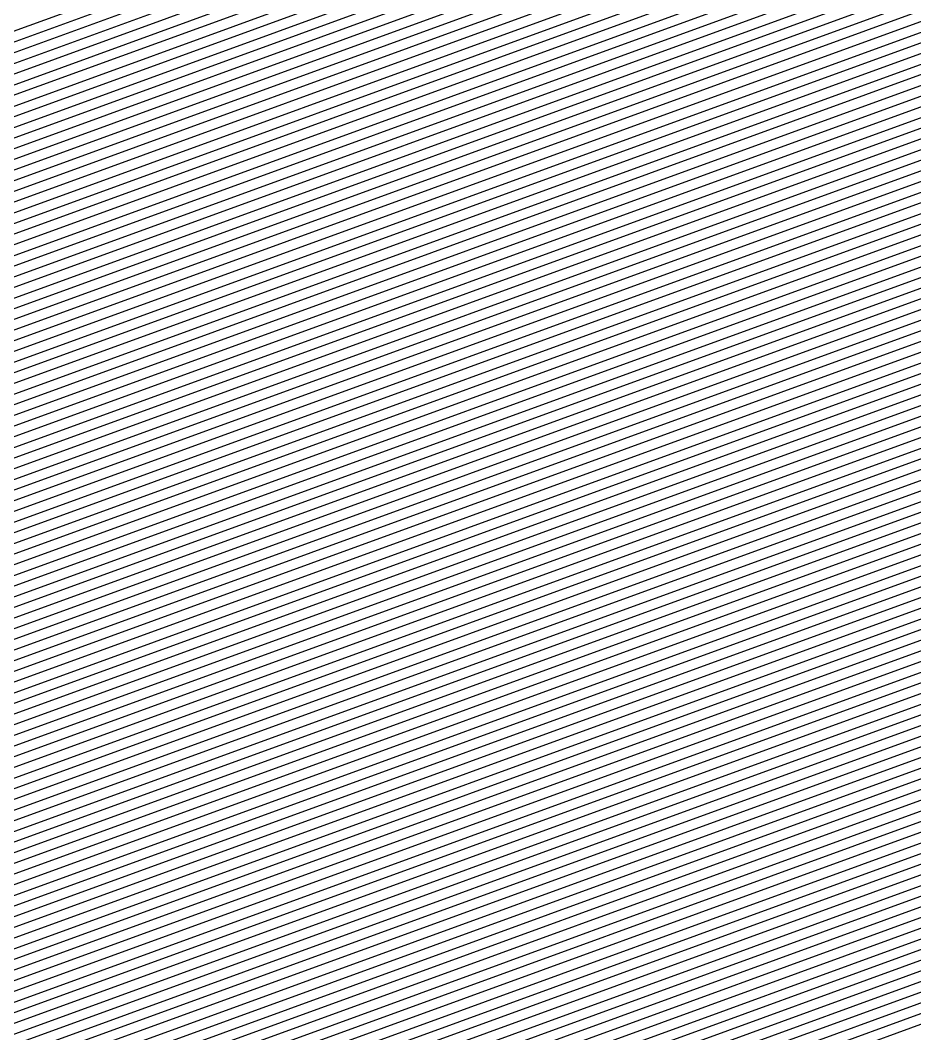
# Model space of a CAD drawing. Extents: x 7084 to 11035, y 13750 to 16729.
# Drawn here: x 9682.8 to 9782, y 14299.6 to 14412.1 of the extents above; entities that cross this region are included whole.
import ezdxf

# ---------------------------------------------------------------- set-up
doc = ezdxf.new("R2010")
doc.units = 0
doc.layers.add('Default', color=7, linetype='Continuous')

msp = doc.modelspace()

# ---------------------------------------------------------------- linework, layer by layer
at = {"layer": 'Default'}
for points in [[(8912.3, 16162.74), (9312.86, 15885.94), (9322.78, 15885.63), (9328.37, 15883.67), (9334.05, 15881.5), (9872.91, 16024.67), (9888.52, 16020.43), (10169.86, 15652.95), (10193.71, 15342.75), (10193.6, 15330.44), (10189.88, 15314.31), (10137.43, 14436.19), (10134.12, 14430.91), (9609.57, 14240.02), (9599.75, 14236.71), (9586.62, 14236.92), (9405.41, 14050.79), (8756.89, 14155.78), (8713.97, 14470.76), (8703.53, 14472.52), (8695.67, 14472.73), (8689.26, 14472.73), (8685.43, 14473.97), (8132.28, 14693.5)], [(8922.96, 16118.35), (9287.87, 15866.19), (9316.54, 15865.29), (9332.67, 15859.62), (9349.1, 15853.35), (9839.99, 15983.77), (9885.09, 15971.53), (10141.4, 15636.76), (10163.12, 15354.16), (10162.82, 15318.62), (10152.07, 15272.02), (10104.28, 14472.06), (10094.72, 14456.82), (9616.87, 14282.92), (9588.49, 14273.36), (9550.56, 14273.96), (9385.48, 14104.4), (8794.67, 14200.05), (8755.57, 14486.99), (8725.41, 14492.07), (8702.71, 14492.66), (8684.19, 14492.66), (8673.14, 14496.25), (8169.21, 14696.24)], [(8931.43, 16083.1), (9268.02, 15850.5), (9311.59, 15849.14), (9336.09, 15840.52), (9361.05, 15830.99), (9813.85, 15951.3), (9882.37, 15932.7), (10118.79, 15623.9), (10138.83, 15363.23), (10138.38, 15309.23), (10122.04, 15238.44), (10077.96, 14500.54), (10063.44, 14477.4), (9622.66, 14316.98), (9579.55, 14302.46), (9521.92, 14303.37), (9369.65, 14146.97), (8824.68, 14235.19), (8788.62, 14499.87), (8742.78, 14507.59), (8708.3, 14508.5), (8680.16, 14508.5), (8663.37, 14513.94), (8198.55, 14698.42)], [(8942.09, 16038.71), (9243.03, 15830.75), (9305.34, 15828.8), (9340.39, 15816.47), (9376.09, 15802.84), (9780.94, 15910.41), (9878.95, 15883.8), (10090.33, 15607.71), (10108.24, 15374.65), (10107.59, 15297.41), (10084.22, 15196.15), (10044.82, 14536.41), (10024.04, 14503.3), (9629.95, 14359.88), (9568.29, 14339.11), (9485.85, 14340.41), (9349.71, 14200.57), (8862.47, 14279.45), (8830.22, 14516.1), (8764.66, 14527.13), (8715.33, 14528.43), (8675.09, 14528.43), (8651.07, 14536.22), (8235.48, 14701.16)], [(9888.72, 16023.31), (10171.54, 15653.91), (10195.51, 15342.07), (10195.42, 15331.14), (10192.11, 15316.8), (10139.38, 14434.08), (10136.44, 14429.39), (9609.15, 14237.49), (9600.41, 14234.55), (9588.74, 14234.74), (9406.59, 14047.64), (8754.66, 14153.18), (8711.52, 14469.81), (8702.24, 14471.37), (8695.25, 14471.56), (8689.56, 14471.56)], [(9888.62, 16021.87), (10170.7, 15653.43), (10194.61, 15342.41), (10194.51, 15330.79), (10190.99, 15315.56), (10138.4, 14435.13), (10135.28, 14430.15), (9609.36, 14238.76)], [(9310.65, 15884.2), (9322.23, 15883.84), (9328.75, 15881.54), (9335.38, 15879.01), (9870, 16021.06), (9888.22, 16016.11), (10167.35, 15651.52), (10191.01, 15343.75), (10190.89, 15329.4), (10186.55, 15310.58), (10134.5, 14439.35), (10130.64, 14433.2), (9610.22, 14243.8), (9598.76, 14239.94), (9583.44, 14240.18), (9403.66, 14055.52), (8760.22, 14159.69), (8717.64, 14472.2), (8705.46, 14474.25), (8696.29, 14474.49), (8688.81, 14474.49), (8684.35, 14475.94), (8135.53, 14693.74)], [(9888.42, 16018.99), (10169.03, 15652.48), (10192.81, 15343.08), (10192.7, 15330.09), (10188.77, 15313.07), (10136.45, 14437.24), (10132.96, 14431.68), (9609.79, 14241.28), (9599.42, 14237.79), (9585.56, 14238.01), (9404.83, 14052.37), (8758, 14157.09), (8715.19, 14471.24), (8704.17, 14473.1), (8695.87, 14473.32), (8689.11, 14473.32), (8685.07, 14474.62), (8133.36, 14693.58)], [(9888.32, 16017.55), (10168.19, 15652), (10191.91, 15343.42), (10191.79, 15329.75), (10187.66, 15311.82), (10135.48, 14438.3), (10131.8, 14432.44), (9610, 14242.54), (9599.09, 14238.87), (9584.5, 14239.09), (9404.24, 14053.95), (8759.11, 14158.39), (8716.42, 14471.72), (8704.81, 14473.67), (8696.08, 14473.9), (8688.96, 14473.9)], [(9866.13, 16016.25), (9887.81, 16010.36), (10164, 15649.62), (10187.41, 15345.1), (10187.27, 15328.01), (10182.1, 15305.61), (10130.6, 14443.57), (10126.01, 14436.25), (9611.08, 14248.85), (9597.43, 14244.25), (9579.2, 14244.54), (9401.31, 14061.83), (8764.67, 14164.9), (8722.53, 14474.1), (8708.03, 14476.55), (8697.12, 14476.83), (8688.21, 14476.83), (8682.9, 14478.56), (8139.88, 14694.07)], [(9888.12, 16014.68), (10166.52, 15651.05), (10190.11, 15344.09), (10189.98, 15329.05), (10185.43, 15309.34), (10133.53, 14440.41), (10129.48, 14433.96), (9610.43, 14245.06), (9598.43, 14241.02), (9582.38, 14241.27), (9403.07, 14057.1), (8761.33, 14160.99), (8718.86, 14472.67), (8706.1, 14474.82), (8696.5, 14475.07), (8688.66, 14475.07), (8683.99, 14476.59), (8136.62, 14693.82)], [(9888.01, 16013.24), (10165.68, 15650.57), (10189.21, 15344.42), (10189.08, 15328.7), (10184.32, 15308.09), (10132.55, 14441.46), (10128.33, 14434.72), (9610.65, 14246.33), (9598.1, 14242.1), (9581.32, 14242.36), (9402.48, 14058.67), (8762.44, 14162.29), (8720.09, 14473.15), (8706.74, 14475.4), (8696.7, 14475.66), (8688.51, 14475.66), (8683.62, 14477.25), (8137.71, 14693.9)], [(9887.71, 16008.92), (10163.17, 15649.14), (10186.51, 15345.43), (10186.36, 15327.66), (10180.98, 15304.36), (10129.63, 14444.63), (10124.85, 14437.01), (9611.29, 14250.11), (9597.1, 14245.33), (9578.14, 14245.63), (9400.72, 14063.4), (8765.78, 14166.2), (8723.76, 14474.58), (8708.67, 14477.12), (8697.32, 14477.42), (8688.06, 14477.42), (8682.54, 14479.21), (8140.97, 14694.15)], [(8949.3, 16008.69), (9226.13, 15817.39), (9301.12, 15815.05), (9343.31, 15800.2), (9386.27, 15783.8), (9758.67, 15882.75), (9876.63, 15850.72), (10071.07, 15596.75), (10087.55, 15382.37), (10086.77, 15289.41), (10058.64, 15167.54), (10022.39, 14560.67), (9997.39, 14520.83), (9634.88, 14388.9), (9560.67, 14363.9), (9461.46, 14365.46), (9336.22, 14236.83), (8888.03, 14309.39), (8858.37, 14527.08), (8779.47, 14540.36), (8720.09, 14541.92), (8671.66, 14541.92), (8642.76, 14551.29), (8260.47, 14703.01)], [(9887.61, 16007.48), (10162.33, 15648.67), (10185.61, 15345.77), (10185.46, 15327.31), (10179.87, 15303.12), (10128.65, 14445.68), (10123.69, 14437.77), (9611.5, 14251.37), (9596.77, 14246.41), (9577.07, 14246.72), (9400.14, 14064.98), (8766.89, 14167.5), (8724.98, 14475.06), (8709.32, 14477.7)], [(9887.51, 16006.05), (10161.49, 15648.19), (10184.71, 15346.1), (10184.55, 15326.96), (10178.76, 15301.87), (10127.68, 14446.74), (10122.53, 14438.53), (9611.72, 14252.63), (9596.44, 14247.49), (9576.01, 14247.81), (9399.55, 14066.56), (8768, 14168.8), (8726.21, 14475.54), (8709.96, 14478.27), (8697.74, 14478.59), (8687.77, 14478.59), (8681.82, 14480.52), (8143.14, 14694.31)], [(8144.23, 14694.39), (8681.45, 14481.18), (8687.62, 14479.18), (8697.94, 14479.18), (8710.6, 14478.85), (8727.43, 14476.01), (8769.11, 14170.1), (9398.96, 14068.13), (9574.95, 14248.9), (9596.11, 14248.57), (9611.93, 14253.9), (10121.37, 14439.3), (10126.7, 14447.79), (10177.65, 15300.63), (10183.65, 15326.62), (10183.81, 15346.44), (10160.66, 15647.71), (9887.41, 16004.61)], [(9887.31, 16003.17), (10159.82, 15647.24), (10182.91, 15346.78), (10182.74, 15326.27), (10176.54, 15299.39), (10125.73, 14448.85), (10120.22, 14440.06), (9612.15, 14255.16), (9595.78, 14249.64), (9573.89, 14249.99), (9398.38, 14069.71), (8770.22, 14171.41), (8728.65, 14476.49), (8711.25, 14479.42), (8698.15, 14479.77), (8687.47, 14479.77), (8681.09, 14481.83), (8145.31, 14694.47)], [(9887.21, 16001.73), (10158.98, 15646.76), (10182.01, 15347.11), (10181.83, 15325.92), (10175.42, 15298.14), (10124.75, 14449.9), (10119.06, 14440.82), (9612.36, 14256.42), (9595.45, 14250.72), (9572.83, 14251.08), (9397.79, 14071.29), (8771.33, 14172.71), (8729.88, 14476.97), (8711.89, 14480)], [(8147.48, 14694.63), (8680.37, 14483.14), (8687.17, 14480.94), (8698.57, 14480.94), (8712.54, 14480.57), (8731.1, 14477.45), (8772.44, 14174.01), (9397.21, 14072.86), (9571.77, 14252.17), (9595.11, 14251.8), (9612.58, 14257.68), (10117.9, 14441.58), (10123.78, 14450.96), (10174.31, 15296.9), (10180.93, 15325.57), (10181.11, 15347.45), (10158.14, 15646.28), (9887.11, 16000.29)], [(9298.16, 15874.32), (9319.11, 15873.67), (9330.9, 15869.52), (9342.91, 15864.94), (9853.54, 16000.61), (9886.5, 15991.66), (10153.12, 15643.43), (10175.71, 15349.46), (10175.5, 15323.49), (10167.64, 15289.44), (10117.93, 14457.29), (10110.95, 14446.15), (9613.86, 14265.25), (9593.13, 14258.27), (9565.41, 14258.7), (9393.69, 14082.32), (8779.11, 14181.82), (8738.44, 14480.31), (8716.4, 14484.02), (8699.81, 14484.46), (8686.27, 14484.46), (8678.2, 14487.08), (8154, 14695.11)], [(9886.91, 15997.42), (10156.47, 15645.33), (10179.31, 15348.12), (10179.12, 15324.88), (10172.09, 15294.41), (10121.83, 14453.07), (10115.58, 14443.11), (9613.01, 14260.21), (9594.45, 14253.96), (9569.65, 14254.35), (9396.03, 14076.02), (8774.67, 14176.61), (8733.55, 14478.4), (8713.82, 14481.72), (8698.98, 14482.11), (8686.87, 14482.11), (8679.65, 14484.45), (8149.66, 14694.79)], [(9886.81, 15995.98), (10155.63, 15644.86), (10178.41, 15348.45), (10178.21, 15324.53), (10170.98, 15293.17), (10120.86, 14454.12), (10114.42, 14443.87), (9613.22, 14261.47), (9594.12, 14255.03), (9568.59, 14255.44), (9395.45, 14077.59), (8775.78, 14177.92), (8734.77, 14478.88), (8714.47, 14482.29), (8699.19, 14482.7), (8686.72, 14482.7), (8679.28, 14485.11), (8150.74, 14694.87)], [(9886.6, 15993.1), (10153.96, 15643.9), (10176.61, 15349.13), (10176.4, 15323.83), (10168.75, 15290.68), (10118.91, 14456.23), (10112.1, 14445.39), (9613.65, 14263.99), (9593.46, 14257.19), (9566.47, 14257.61), (9394.27, 14080.75), (8778, 14180.52), (8737.22, 14479.83), (8715.75, 14483.44), (8699.6, 14483.87), (8686.42, 14483.87), (8678.56, 14486.42), (8152.92, 14695.03)], [(9293.01, 15870.26), (9317.83, 15869.48), (9331.79, 15864.57), (9346, 15859.14), (9846.77, 15992.19), (9885.8, 15981.6), (10147.26, 15640.09), (10169.42, 15351.81), (10169.16, 15321.05), (10159.85, 15280.73), (10111.11, 14464.67), (10102.83, 14451.49), (9615.36, 14274.08), (9590.81, 14265.81), (9557.98, 14266.33), (9389.58, 14093.36), (8786.89, 14190.93), (8747.01, 14483.65), (8720.9, 14488.04), (8701.26, 14488.56), (8685.23, 14488.56), (8675.67, 14491.66), (8161.61, 14695.68)], [(9886.4, 15990.23), (10152.28, 15642.95), (10174.82, 15349.8), (10174.59, 15323.14), (10166.53, 15288.19), (10116.96, 14458.34), (10109.79, 14446.92), (9614.08, 14266.51)], [(9886.3, 15988.79), (10151.45, 15642.47), (10173.92, 15350.13), (10173.69, 15322.79), (10165.41, 15286.95), (10115.98, 14459.4), (10108.63, 14447.68), (9614.29, 14267.78), (9592.47, 14260.42), (9563.29, 14260.88), (9392.51, 14085.48), (8781.34, 14184.42), (8740.89, 14481.26), (8717.68, 14485.17), (8700.22, 14485.63), (8685.98, 14485.63)], [(9886.2, 15987.35), (10150.61, 15642), (10173.02, 15350.47), (10172.78, 15322.44), (10164.3, 15285.7), (10115.01, 14460.45), (10107.47, 14448.44), (9614.51, 14269.04), (9592.13, 14261.5), (9562.22, 14261.97), (9391.93, 14087.05), (8782.45, 14185.73), (8742.11, 14481.74), (8718.33, 14485.74), (8700.43, 14486.22), (8685.83, 14486.22)], [(9886.1, 15985.91), (10149.77, 15641.52), (10172.12, 15350.8), (10171.87, 15322.1), (10163.19, 15284.46), (10114.03, 14461.51), (10106.31, 14449.2), (9614.72, 14270.3), (9591.8, 14262.58), (9561.16, 14263.06), (9391.34, 14088.63), (8783.56, 14187.03), (8743.34, 14482.22), (8718.97, 14486.32), (8700.64, 14486.8), (8685.68, 14486.8), (8676.75, 14489.7), (8158.35, 14695.44)], [(9332.42, 15861.03), (9348.22, 15855), (9841.93, 15986.18), (9885.29, 15974.4), (10143.07, 15637.71), (10164.92, 15353.49), (10164.63, 15319.31), (10154.29, 15274.51), (10106.23, 14469.95), (10097.04, 14455.3), (9616.44, 14280.39), (9589.15, 14271.2), (9552.68, 14271.78), (9386.65, 14101.24), (8792.45, 14197.44), (8753.13, 14486.04), (8724.12, 14490.92), (8702.29, 14491.49), (8684.49, 14491.49), (8673.86, 14494.94), (8167.04, 14696.08)], [(9886, 15984.47), (10148.93, 15641.05), (10171.22, 15351.14), (10170.97, 15321.75), (10162.08, 15283.22), (10113.06, 14462.56), (10105.15, 14449.96), (9614.94, 14271.56), (9591.47, 14263.66), (9560.1, 14264.15), (9390.76, 14090.21), (8784.67, 14188.33), (8744.56, 14482.69), (8719.61, 14486.89), (8700.84, 14487.39), (8685.53, 14487.39), (8676.39, 14490.35), (8159.44, 14695.52)], [(9885.9, 15983.03), (10148.1, 15640.57), (10170.32, 15351.48), (10170.06, 15321.4), (10160.97, 15281.97), (10112.08, 14463.62), (10103.99, 14450.73), (9615.15, 14272.82), (9591.14, 14264.73), (9559.04, 14265.24), (9390.17, 14091.78), (8785.78, 14189.63), (8745.79, 14483.17), (8720.26, 14487.47), (8701.05, 14487.97), (8685.38, 14487.97), (8676.03, 14491.01), (8160.52, 14695.6)], [(9285.66, 15864.45), (9315.99, 15863.5), (9333.05, 15857.5), (9350.43, 15850.86), (9837.09, 15980.17), (9884.79, 15967.21), (10138.89, 15635.33), (10160.42, 15355.17), (10160.1, 15317.57), (10148.73, 15268.29), (10101.36, 14475.22), (10091.25, 14459.11), (9617.51, 14286.7), (9587.5, 14276.59), (9547.37, 14277.22), (9383.72, 14109.13), (8798.01, 14203.95), (8759.25, 14488.42), (8727.34, 14493.79), (8703.33, 14494.42), (8683.74, 14494.42), (8672.05, 14498.22), (8172.47, 14696.48)], [(9389, 14094.94), (9556.92, 14267.42), (9590.48, 14266.89), (9615.58, 14275.35), (10101.68, 14452.25), (10110.13, 14465.73), (10158.74, 15279.49), (10168.25, 15320.7), (10168.52, 15352.15), (10146.42, 15639.62), (9885.7, 15980.16)], [(9885.6, 15978.72), (10145.58, 15639.14), (10167.62, 15352.48), (10167.35, 15320.36), (10157.63, 15278.24), (10109.16, 14466.78), (10100.52, 14453.01), (9615.79, 14276.61), (9590.15, 14267.97), (9555.86, 14268.51), (9388.41, 14096.51), (8789.12, 14193.54), (8749.46, 14484.6), (8722.19, 14489.19), (8701.67, 14489.73), (8684.93, 14489.73), (8674.94, 14492.97), (8163.78, 14695.84)], [(9885.5, 15977.28), (10144.75, 15638.66), (10166.72, 15352.82), (10166.44, 15320.01), (10156.52, 15277), (10108.18, 14467.84), (10099.36, 14453.77), (9616.01, 14277.87)], [(8751.9, 14485.56), (8791.34, 14196.14), (9387.24, 14099.67), (9553.74, 14270.69), (9589.48, 14270.12), (9616.22, 14279.13), (10098.2, 14454.54), (10107.21, 14468.89), (10155.4, 15275.75), (10165.54, 15319.66), (10165.82, 15353.16), (10143.91, 15638.19), (9885.4, 15975.84)], [(9885.19, 15972.97), (10142.24, 15637.24), (10164.02, 15353.83), (10163.73, 15318.97), (10153.18, 15273.27), (10105.26, 14471), (10095.88, 14456.06), (9616.65, 14281.65), (9588.82, 14272.28), (9551.62, 14272.87), (9386.06, 14102.82), (8793.56, 14198.74), (8754.35, 14486.51), (8724.76, 14491.49), (8702.5, 14492.08)], [(9884.99, 15970.09), (10140.56, 15636.28), (10162.22, 15354.5), (10161.92, 15318.27), (10150.96, 15270.78), (10103.31, 14473.11), (10093.57, 14457.58), (9617.08, 14284.18), (9588.16, 14274.44), (9549.5, 14275.04), (9384.89, 14105.97), (8795.78, 14201.35), (8756.8, 14487.47), (8726.05, 14492.64), (8702.91, 14493.25), (8684.04, 14493.25), (8672.77, 14496.9), (8170.3, 14696.32)], [(9884.69, 15965.78), (10138.05, 15634.85), (10159.52, 15355.51), (10159.2, 15317.23), (10147.62, 15267.05), (10100.38, 14476.27), (10090.09, 14459.87), (9617.72, 14287.96), (9587.17, 14277.67), (9546.31, 14278.31), (9383.13, 14110.7), (8799.12, 14205.25), (8760.47, 14488.9), (8727.98, 14494.37), (8703.53, 14495.01), (8683.59, 14495.01), (8671.69, 14498.87), (8173.56, 14696.56)], [(9884.59, 15964.34), (10137.21, 15634.38), (10158.62, 15355.84), (10158.29, 15316.88), (10146.51, 15265.8), (10099.41, 14477.33), (10088.93, 14460.63), (9617.94, 14289.22), (9586.83, 14278.75), (9545.25, 14279.4), (9382.55, 14112.28), (8800.23, 14206.55), (8761.69, 14489.38), (8728.62, 14494.94), (8703.74, 14495.6), (8683.44, 14495.6), (8671.33, 14499.53), (8174.64, 14696.64)], [(9884.49, 15962.9), (10136.38, 15633.9), (10157.72, 15356.18), (10157.39, 15316.53), (10145.39, 15264.56), (10098.43, 14478.38), (10087.77, 14461.39), (9618.15, 14290.49), (9586.5, 14279.83), (9544.19, 14280.49), (9381.96, 14113.86), (8801.34, 14207.86), (8762.92, 14489.85), (8729.27, 14495.52), (8703.95, 14496.18), (8683.29, 14496.18), (8670.97, 14500.18), (8175.73, 14696.72)], [(8802.45, 14209.16), (9381.37, 14115.43), (9543.13, 14281.58), (9586.17, 14280.9), (9618.37, 14291.75), (10086.61, 14462.16), (10097.46, 14479.44), (10144.28, 15263.32), (10156.48, 15316.18), (10156.82, 15356.51), (10135.54, 15633.43), (9884.39, 15961.46)], [(9884.19, 15958.58), (10133.86, 15632.47), (10155.02, 15357.18), (10154.67, 15315.49), (10142.06, 15260.83), (10095.51, 14481.55), (10084.3, 14463.68), (9618.8, 14294.27), (9585.51, 14283.06), (9541.01, 14283.76), (9380.2, 14118.59), (8804.67, 14211.76), (8766.59, 14491.28), (8731.2, 14497.24), (8704.57, 14497.94), (8682.85, 14497.94), (8669.88, 14502.15), (8178.99, 14696.97)], [(9884.09, 15957.15), (10133.03, 15632), (10154.12, 15357.52), (10153.77, 15315.14), (10140.95, 15259.58), (10094.53, 14482.6), (10083.14, 14464.44), (9619.01, 14295.53), (9585.18, 14284.14), (9539.95, 14284.85), (9379.61, 14120.16), (8805.79, 14213.06), (8767.81, 14491.76), (8731.84, 14497.82), (8704.78, 14498.53), (8682.7, 14498.53), (8669.52, 14502.8), (8180.08, 14697.05)], [(9883.99, 15955.71), (10132.19, 15631.52), (10153.22, 15357.86), (10152.86, 15314.79), (10139.83, 15258.34), (10093.56, 14483.66), (10081.98, 14465.2), (9619.23, 14296.79), (9584.85, 14285.21), (9538.89, 14285.94), (9379.03, 14121.74), (8806.9, 14214.36), (8769.04, 14492.24), (8732.49, 14498.39), (8704.98, 14499.11), (8682.55, 14499.11), (8669.16, 14503.46), (8181.16, 14697.13)], [(9883.88, 15954.27), (10131.35, 15631.04), (10152.32, 15358.19), (10151.96, 15314.45), (10138.72, 15257.1), (10092.58, 14484.71), (10080.82, 14465.97), (9619.44, 14298.06), (9584.52, 14286.29), (9537.83, 14287.03), (9378.44, 14123.32), (8808.01, 14215.67), (8770.26, 14492.72), (8733.13, 14498.97), (8705.19, 14499.7), (8682.4, 14499.7), (8668.8, 14504.11), (8182.25, 14697.21)], [(8183.34, 14697.29), (8668.43, 14504.77), (8682.25, 14500.29), (8705.4, 14500.29), (8733.77, 14499.54), (8771.48, 14493.19), (8809.12, 14216.97), (9377.86, 14124.89), (9536.77, 14288.12), (9584.18, 14287.37), (9619.65, 14299.32), (10079.66, 14466.73), (10091.61, 14485.77), (10137.61, 15255.85), (10151.05, 15314.1), (10151.42, 15358.53), (10130.51, 15630.57), (9883.78, 15952.83)], [(9883.68, 15951.39), (10129.68, 15630.09), (10150.52, 15358.86), (10150.15, 15313.75), (10136.5, 15254.61), (10090.63, 14486.82), (10078.5, 14467.49), (9619.87, 14300.58), (9583.85, 14288.45), (9535.71, 14289.21), (9377.27, 14126.47), (8810.23, 14218.27), (8772.71, 14493.67), (8734.42, 14500.12), (8705.6, 14500.87), (8682.1, 14500.87), (8668.07, 14505.42), (8184.42, 14697.37)], [(9376.68, 14128.05), (9534.65, 14290.3), (9583.52, 14289.53), (9620.08, 14301.84), (10077.34, 14468.25), (10089.66, 14487.88), (10135.39, 15253.36), (10149.24, 15313.4), (10149.62, 15359.2), (10128.84, 15629.62), (9883.58, 15949.95)], [(9883.48, 15948.52), (10128, 15629.14), (10148.73, 15359.54), (10148.33, 15313.05), (10134.27, 15252.12), (10088.68, 14488.93), (10076.19, 14469.01), (9620.3, 14303.1), (9583.19, 14290.6), (9533.59, 14291.39), (9376.1, 14129.62), (8812.45, 14220.87), (8775.15, 14494.63), (8735.7, 14501.27)], [(9809.98, 15946.49), (9881.97, 15926.94), (10115.44, 15622), (10135.23, 15364.57), (10134.75, 15307.84), (10117.59, 15233.46), (10074.06, 14504.76), (10058.8, 14480.44), (9623.52, 14322.03), (9578.22, 14306.77), (9517.67, 14307.73), (9367.3, 14153.27), (8829.12, 14240.4), (8793.51, 14501.78), (8745.36, 14509.89), (8709.12, 14510.84), (8679.56, 14510.84), (8661.92, 14516.56), (8202.89, 14698.74)], [(8188.77, 14697.69), (8666.63, 14508.04), (8681.5, 14503.22), (8706.43, 14503.22), (8736.99, 14502.42), (8777.6, 14495.58), (8814.68, 14223.48), (9374.92, 14132.78), (9531.46, 14293.56), (9582.53, 14292.76), (9620.73, 14305.63), (10073.87, 14470.54), (10086.73, 14491.04), (10132.05, 15249.63), (10146.52, 15312.36), (10146.93, 15360.21), (10126.33, 15628.19), (9883.28, 15945.64)], [(9883.18, 15944.2), (10125.49, 15627.71), (10146.03, 15360.54), (10145.62, 15312.01), (10130.94, 15248.39), (10085.76, 14492.1), (10072.71, 14471.3), (9620.94, 14306.89), (9582.2, 14293.84), (9530.4, 14294.65), (9374.34, 14134.35), (8815.79, 14224.78), (8778.83, 14496.06), (8737.63, 14502.99), (8706.64, 14503.81), (8681.35, 14503.81), (8666.26, 14508.7), (8189.85, 14697.77)], [(9883.08, 15942.76), (10124.65, 15627.23), (10145.13, 15360.88), (10144.71, 15311.66), (10129.82, 15247.15), (10084.78, 14493.15), (10071.55, 14472.06), (9621.16, 14308.15), (9581.87, 14294.92), (9529.34, 14295.74), (9373.75, 14135.93), (8816.9, 14226.08), (8780.05, 14496.53), (8738.28, 14503.56), (8706.85, 14504.39), (8681.2, 14504.39), (8665.9, 14509.35), (8190.94, 14697.85)], [(9882.98, 15941.33), (10123.82, 15626.76), (10144.23, 15361.21), (10143.81, 15311.32), (10128.71, 15245.9), (10083.81, 14494.21), (10070.39, 14472.82), (9621.37, 14309.41), (9581.53, 14295.99), (9528.28, 14296.83), (9373.16, 14137.51), (8818.01, 14227.38), (8781.27, 14497.01), (8738.92, 14504.14), (8707.05, 14504.98), (8681.06, 14504.98), (8665.54, 14510.01), (8192.03, 14697.93)], [(9882.88, 15939.89), (10122.98, 15626.28), (10143.33, 15361.55), (10142.9, 15310.97), (10127.6, 15244.66), (10082.84, 14495.26), (10069.23, 14473.59), (9621.58, 14310.67), (9581.2, 14297.07), (9527.22, 14297.92), (9372.58, 14139.08), (8819.12, 14228.68), (8782.5, 14497.49), (8739.57, 14504.71), (8707.26, 14505.56), (8680.91, 14505.56), (8665.18, 14510.67), (8193.11, 14698.01)], [(9337.23, 15834.15), (9365.03, 15823.54), (9805.14, 15940.48), (9881.47, 15919.75), (10111.26, 15619.61), (10130.73, 15366.25), (10130.23, 15306.1), (10112.03, 15227.24), (10069.19, 14510.03), (10053.01, 14484.25), (9624.59, 14328.34), (9576.57, 14312.16), (9512.37, 14313.17), (9364.37, 14161.16), (8834.68, 14246.91), (8799.63, 14504.17), (8748.58, 14512.76), (8710.16, 14513.77), (8678.82, 14513.77), (8660.12, 14519.84), (8208.32, 14699.14)], [(9882.78, 15938.45), (10122.14, 15625.81), (10142.43, 15361.89), (10142, 15310.62), (10126.49, 15243.41), (10081.86, 14496.32), (10068.07, 14474.35), (9621.8, 14311.94), (9580.87, 14298.15), (9526.16, 14299.01), (9371.99, 14140.66), (8820.23, 14229.99), (8783.72, 14497.97), (8740.21, 14505.29), (8707.47, 14506.15), (8680.76, 14506.15), (8664.82, 14511.32), (8194.2, 14698.09)], [(9882.68, 15937.01), (10121.31, 15625.33), (10141.53, 15362.22), (10141.09, 15310.27), (10125.38, 15242.17), (10080.89, 14497.37), (10066.92, 14475.11), (9622.01, 14313.2), (9580.54, 14299.23), (9525.1, 14300.1), (9371.41, 14142.24), (8821.35, 14231.29), (8784.94, 14498.44), (8740.85, 14505.86), (8707.67, 14506.74), (8680.61, 14506.74), (8664.46, 14511.98), (8195.29, 14698.18)], [(9882.58, 15935.57), (10120.47, 15624.85), (10140.63, 15362.56), (10140.19, 15309.92), (10124.26, 15240.93), (10079.91, 14498.43), (10065.76, 14475.87), (9622.23, 14314.46), (9580.21, 14300.31), (9524.04, 14301.19), (9370.82, 14143.81), (8822.46, 14232.59), (8786.17, 14498.92), (8741.5, 14506.44), (8707.88, 14507.32), (8680.46, 14507.32), (8664.09, 14512.63), (8196.37, 14698.26)], [(9522.98, 14302.28), (9579.88, 14301.38), (9622.44, 14315.72), (10064.6, 14476.63), (10078.94, 14499.48), (10123.15, 15239.68), (10139.28, 15309.58), (10139.73, 15362.89), (10119.63, 15624.38), (9882.47, 15934.13)], [(9256.26, 15841.21), (9308.65, 15839.57), (9338.12, 15829.2), (9368.13, 15817.74), (9798.36, 15932.06), (9880.76, 15909.68), (10105.4, 15616.28), (10124.43, 15368.6), (10123.89, 15303.66), (10104.24, 15218.54), (10062.36, 14517.42), (10044.9, 14489.59), (9626.09, 14337.17), (9574.25, 14319.71), (9504.95, 14320.8), (9360.27, 14172.19), (8842.46, 14256.02), (8808.19, 14507.51), (8753.08, 14516.79), (8711.61, 14517.88), (8677.77, 14517.88), (8657.58, 14524.43), (8215.93, 14699.71)], [(9882.27, 15931.26), (10117.96, 15623.42), (10137.93, 15363.56), (10137.47, 15308.88), (10120.93, 15237.19), (10076.99, 14501.59), (10062.28, 14478.16), (9622.87, 14318.24), (9579.22, 14303.54), (9520.86, 14304.46), (9369.06, 14148.54), (8825.79, 14236.49), (8789.84, 14500.35), (8743.43, 14508.16), (8708.5, 14509.08), (8680.01, 14509.08), (8663.01, 14514.6), (8199.63, 14698.5)], [(9882.17, 15929.82), (10117.12, 15622.95), (10137.03, 15363.9), (10136.56, 15308.53), (10119.81, 15235.95), (10076.01, 14502.65), (10061.12, 14478.92), (9623.09, 14319.51), (9578.89, 14304.62), (9519.8, 14305.55), (9368.47, 14150.12), (8826.9, 14237.8), (8791.06, 14500.83), (8744.07, 14508.74), (8708.71, 14509.67), (8679.86, 14509.67), (8662.65, 14515.25), (8200.72, 14698.58)], [(9882.07, 15928.38), (10116.28, 15622.47), (10136.13, 15364.24), (10135.66, 15308.19), (10118.7, 15234.71), (10075.04, 14503.7), (10059.96, 14479.68), (9623.3, 14320.77), (9578.55, 14305.69), (9518.74, 14306.64), (9367.89, 14151.7), (8828.01, 14239.1), (8792.29, 14501.31), (8744.71, 14509.31), (8708.92, 14510.26), (8679.71, 14510.26), (8662.29, 14515.91), (8201.8, 14698.66)], [(9881.87, 15925.5), (10114.61, 15621.52), (10134.33, 15364.91), (10133.85, 15307.49), (10116.48, 15232.22), (10073.09, 14505.81), (10057.65, 14481.21), (9623.73, 14323.29), (9577.89, 14307.85), (9516.61, 14308.82), (9366.72, 14154.85), (8830.24, 14241.7), (8794.73, 14502.26), (8746, 14510.46), (8709.33, 14511.43), (8679.42, 14511.43), (8661.56, 14517.22), (8203.98, 14698.82)], [(9881.77, 15924.07), (10113.77, 15621.04), (10133.43, 15365.24), (10132.94, 15307.14), (10115.37, 15230.98), (10072.11, 14506.87), (10056.49, 14481.97), (9623.94, 14324.55), (9577.56, 14308.93), (9515.55, 14309.9), (9366.13, 14156.43), (8831.35, 14243), (8795.96, 14502.74), (8746.64, 14511.04), (8709.54, 14512.01), (8679.27, 14512.01)], [(9881.67, 15922.63), (10112.93, 15620.57), (10132.53, 15365.58), (10132.04, 15306.79), (10114.25, 15229.73), (10071.14, 14507.92), (10055.33, 14482.73), (9624.16, 14325.81), (9577.23, 14310.01), (9514.49, 14310.99), (9365.54, 14158), (8832.46, 14244.31), (8797.18, 14503.22), (8747.29, 14511.61), (8709.74, 14512.6)], [(8207.24, 14699.06), (8660.48, 14519.18), (8678.97, 14513.19), (8709.95, 14513.19), (8747.93, 14512.19), (8798.4, 14503.69), (8833.57, 14245.61), (9364.96, 14159.58), (9513.43, 14312.08), (9576.9, 14311.08), (9624.37, 14327.08), (10054.17, 14483.49), (10070.16, 14508.98), (10113.14, 15228.49), (10131.13, 15306.45), (10131.63, 15365.92), (10112.1, 15620.09), (9881.57, 15921.19)], [(9881.27, 15916.88), (10109.58, 15618.66), (10128.93, 15366.92), (10128.42, 15305.4), (10109.81, 15224.76), (10067.24, 14512.14), (10050.69, 14485.78), (9625.02, 14330.86), (9575.9, 14314.32), (9510.25, 14315.35), (9363.2, 14164.31), (8836.9, 14249.51), (8802.08, 14505.12), (8749.86, 14513.91), (8710.57, 14514.95)], [(9881.16, 15915.44), (10108.75, 15618.19), (10128.03, 15367.26), (10127.51, 15305.06), (10108.69, 15223.51), (10066.26, 14513.2), (10049.54, 14486.54), (9625.23, 14332.12), (9575.57, 14315.4), (9509.19, 14316.44), (9362.61, 14165.89), (8838.02, 14250.81), (8803.3, 14505.6), (8750.51, 14514.49), (8710.78, 14515.53), (8678.37, 14515.53), (8659.03, 14521.81), (8211.58, 14699.38)], [(9244.5, 15831.91), (9305.71, 15830), (9340.14, 15817.89), (9375.21, 15804.5), (9782.87, 15912.81), (9879.15, 15886.67), (10092, 15608.66), (10110.04, 15373.97), (10109.4, 15298.1), (10086.45, 15198.64), (10046.76, 14534.3), (10026.36, 14501.78), (9629.52, 14357.36), (9568.95, 14336.95), (9487.97, 14338.23), (9350.88, 14197.42), (8860.24, 14276.85), (8827.77, 14515.15), (8763.38, 14525.98), (8714.92, 14527.26), (8675.39, 14527.26), (8651.8, 14534.91), (8233.31, 14701)], [(9880.96, 15912.56), (10107.07, 15617.23), (10126.23, 15367.93), (10125.7, 15304.36), (10106.47, 15221.03), (10064.31, 14515.31), (10047.22, 14488.06), (9625.66, 14334.65)], [(8214.84, 14699.63), (8657.95, 14523.77), (8677.92, 14517.29), (8711.4, 14517.29), (8752.44, 14516.21), (8806.97, 14507.03), (8841.35, 14254.72), (9360.85, 14170.61), (9506.01, 14319.71), (9574.58, 14318.63), (9625.87, 14335.91), (10046.06, 14488.82), (10063.34, 14516.36), (10105.36, 15219.78), (10124.79, 15304.01), (10125.33, 15368.27), (10106.23, 15616.76), (9880.86, 15911.12)], [(9880.66, 15908.25), (10104.56, 15615.8), (10123.53, 15368.94), (10122.98, 15303.32), (10103.13, 15217.29), (10061.39, 14518.47), (10043.74, 14490.35), (9626.3, 14338.43), (9573.92, 14320.79), (9503.89, 14321.89), (9359.68, 14173.77), (8843.57, 14257.32), (8809.42, 14507.99), (8753.72, 14517.36), (8711.81, 14518.46), (8677.63, 14518.46), (8657.22, 14525.08), (8217.01, 14699.79)], [(9880.56, 15906.81), (10103.72, 15615.33), (10122.64, 15369.27), (10122.08, 15302.97), (10102.02, 15216.05), (10060.41, 14519.53), (10042.58, 14491.11), (9626.52, 14339.69)], [(9880.36, 15903.93), (10102.05, 15614.38), (10120.84, 15369.95), (10120.27, 15302.27), (10099.8, 15213.56), (10058.46, 14521.64), (10040.27, 14492.63), (9626.95, 14342.22), (9572.92, 14324.02), (9500.7, 14325.16), (9357.92, 14178.5), (8846.91, 14261.23), (8813.09, 14509.42), (8755.65, 14519.09), (8712.44, 14520.22), (8677.18, 14520.22), (8656.14, 14527.05), (8220.27, 14700.03)], [(9880.26, 15902.49), (10101.21, 15613.9), (10119.94, 15370.28), (10119.36, 15301.93), (10098.68, 15212.32), (10057.49, 14522.69), (10039.11, 14493.4), (9627.16, 14343.48), (9572.59, 14325.1), (9499.64, 14326.25), (9357.33, 14180.07), (8848.02, 14262.53), (8814.31, 14509.9), (8756.3, 14519.66)], [(9880.06, 15899.62), (10099.54, 15612.95), (10118.14, 15370.95), (10117.55, 15301.23), (10096.46, 15209.83), (10055.54, 14524.8), (10036.79, 14494.92), (9627.59, 14346), (9571.93, 14327.25), (9497.52, 14328.42), (9356.16, 14183.23), (8850.24, 14265.13), (8816.76, 14510.85), (8757.58, 14520.81), (8713.06, 14521.98), (8676.73, 14521.98), (8655.05, 14529.01), (8223.53, 14700.27)], [(9879.96, 15898.18), (10098.7, 15612.47), (10117.24, 15371.29), (10116.65, 15300.88), (10095.35, 15208.59), (10054.56, 14525.86), (10035.63, 14495.68), (9627.8, 14347.26), (9571.6, 14328.33), (9496.46, 14329.51), (9355.57, 14184.8), (8851.35, 14266.44), (8817.98, 14511.33), (8758.23, 14521.39), (8713.26, 14522.57), (8676.58, 14522.57), (8654.69, 14529.67), (8224.62, 14700.35)], [(9879.86, 15896.74), (10097.86, 15611.99), (10116.34, 15371.62), (10115.74, 15300.54), (10094.23, 15207.34), (10053.59, 14526.91), (10034.47, 14496.44), (9628.02, 14348.52), (9571.27, 14329.41), (9495.4, 14330.6), (9354.99, 14186.38), (8852.46, 14267.74), (8819.21, 14511.8), (8758.87, 14521.96), (8713.47, 14523.16), (8676.43, 14523.16), (8654.33, 14530.32), (8225.71, 14700.43)], [(9879.75, 15895.3), (10097.03, 15611.52), (10115.44, 15371.96), (10114.83, 15300.19), (10093.12, 15206.1), (10052.61, 14527.97), (10033.31, 14497.21), (9628.23, 14349.79), (9570.94, 14330.49), (9494.34, 14331.69), (9354.4, 14187.96), (8853.57, 14269.04), (8820.43, 14512.28), (8759.52, 14522.54), (8713.68, 14523.74), (8676.28, 14523.74), (8653.97, 14530.98), (8226.79, 14700.51)], [(9879.45, 15890.99), (10094.51, 15610.09), (10112.74, 15372.97), (10112.12, 15299.14), (10089.79, 15202.37), (10049.69, 14531.13), (10029.84, 14499.49), (9628.88, 14353.57), (9569.94, 14333.72), (9491.16, 14334.96), (9352.64, 14192.69), (8856.91, 14272.94), (8824.1, 14513.71), (8761.45, 14524.26), (8714.3, 14525.5), (8675.84, 14525.5), (8652.88, 14532.95), (8230.05, 14700.75)], [(8231.14, 14700.83), (8652.52, 14533.6), (8675.69, 14526.09), (8714.51, 14526.09), (8762.09, 14524.83), (8825.33, 14514.19), (8858.02, 14274.25), (9352.06, 14194.26), (9490.1, 14336.05), (9569.61, 14334.8), (9629.09, 14354.83), (10028.68, 14500.25), (10048.71, 14532.19), (10088.67, 15201.12), (10111.21, 15298.8), (10111.84, 15373.3), (10093.68, 15609.61), (9879.35, 15889.55)], [(9879.25, 15888.11), (10092.84, 15609.14), (10110.94, 15373.64), (10110.31, 15298.45), (10087.56, 15199.88), (10047.74, 14533.24), (10027.52, 14501.02), (9629.31, 14356.09), (9569.28, 14335.88), (9489.04, 14337.14), (9351.47, 14195.84), (8859.13, 14275.55), (8826.55, 14514.67), (8762.73, 14525.41), (8714.71, 14526.67), (8675.54, 14526.67), (8652.16, 14534.26), (8232.22, 14700.92)], [(9879.05, 15885.23), (10091.16, 15608.18), (10109.14, 15374.31), (10108.5, 15297.75), (10085.34, 15197.39), (10045.79, 14535.35), (10025.2, 14502.54), (9629.73, 14358.62), (9568.62, 14338.03), (9486.91, 14339.32), (9350.3, 14198.99), (8861.35, 14278.15), (8829, 14515.62), (8764.02, 14526.56), (8715.13, 14527.85), (8675.24, 14527.85), (8651.44, 14535.57), (8234.4, 14701.08)], [(9878.85, 15882.36), (10089.49, 15607.23), (10107.34, 15374.98), (10106.69, 15297.06), (10083.11, 15194.9), (10043.84, 14537.46), (10022.89, 14504.06), (9630.16, 14361.14), (9567.96, 14340.19), (9484.79, 14341.5), (9349.12, 14202.15), (8863.58, 14280.75), (8831.45, 14516.58), (8765.31, 14527.71), (8715.54, 14529.02), (8674.94, 14529.02), (8650.71, 14536.88), (8236.57, 14701.24)], [(8832.67, 14517.05), (8864.69, 14282.06), (9348.54, 14203.72), (9483.73, 14342.59), (9567.62, 14341.27), (9630.38, 14362.4), (10021.73, 14504.83), (10042.87, 14538.52), (10082, 15193.66), (10105.78, 15296.71), (10106.44, 15375.32), (10088.65, 15606.76), (9878.75, 15880.92)], [(9878.65, 15879.48), (10087.82, 15606.28), (10105.54, 15375.65), (10104.88, 15296.36), (10080.89, 15192.42), (10041.89, 14539.57), (10020.57, 14505.59), (9630.59, 14363.67), (9567.29, 14342.34), (9482.67, 14343.68), (9347.95, 14205.3), (8865.8, 14283.36), (8833.89, 14517.53), (8766.59, 14528.86), (8715.95, 14530.19), (8674.64, 14530.19), (8649.99, 14538.19), (8238.74, 14701.4)], [(9878.45, 15876.6), (10086.14, 15605.33), (10103.74, 15376.33), (10103.06, 15295.67), (10078.66, 15189.93), (10039.94, 14541.68), (10018.25, 14507.11), (9631.02, 14366.19), (9566.63, 14344.5), (9480.55, 14345.85), (9346.78, 14208.45), (8868.02, 14285.96), (8836.34, 14518.49), (8767.88, 14530.01), (8716.37, 14531.36), (8674.34, 14531.36), (8649.27, 14539.5), (8240.92, 14701.56)], [(8242, 14701.64), (8648.9, 14540.15), (8674.2, 14531.95), (8716.58, 14531.95), (8768.53, 14530.58), (8837.56, 14518.96), (8869.13, 14287.26), (9346.19, 14210.03), (9479.49, 14346.94), (9566.3, 14345.58), (9631.24, 14367.45), (10017.09, 14507.87), (10038.97, 14542.74), (10077.55, 15188.69), (10102.16, 15295.32), (10102.84, 15376.66), (10085.3, 15604.85), (9878.34, 15875.17)], [(9878.24, 15873.73), (10084.47, 15604.37), (10101.94, 15377), (10101.25, 15294.97), (10076.44, 15187.44), (10037.99, 14543.79), (10015.93, 14508.64), (9631.45, 14368.71), (9565.97, 14346.65), (9478.43, 14348.03), (9345.61, 14211.61), (8870.25, 14288.57), (8838.79, 14519.44), (8769.17, 14531.16), (8716.78, 14532.54), (8674.05, 14532.54), (8648.54, 14540.81), (8243.09, 14701.72)], [(9878.14, 15872.29), (10083.63, 15603.9), (10101.04, 15377.33), (10100.35, 15294.62), (10075.33, 15186.2), (10037.02, 14544.85), (10014.78, 14509.4), (9631.67, 14369.97), (9565.64, 14347.73), (9477.37, 14349.12), (9345.02, 14213.18), (8871.36, 14289.87), (8840.01, 14519.92), (8769.81, 14531.73), (8716.99, 14533.12), (8673.9, 14533.12), (8648.18, 14541.46), (8244.17, 14701.8)], [(9476.31, 14350.21), (9565.31, 14348.81), (9631.88, 14371.24), (10013.62, 14510.16), (10036.04, 14545.9), (10074.22, 15184.95), (10099.44, 15294.28), (10100.14, 15377.67), (10082.79, 15603.42), (9878.04, 15870.85)], [(9475.25, 14351.3), (9564.97, 14349.89), (9632.09, 14372.5), (10012.46, 14510.92), (10035.07, 14546.95), (10073.1, 15183.71), (10098.54, 15293.93), (10099.24, 15378), (10081.96, 15602.94), (9877.94, 15869.41)], [(9877.84, 15867.97), (10081.12, 15602.47), (10098.34, 15378.34), (10097.63, 15293.58), (10071.99, 15182.47), (10034.09, 14548.01), (10011.3, 14511.68), (9632.31, 14373.76), (9564.64, 14350.97), (9474.19, 14352.39), (9343.26, 14217.91), (8874.69, 14293.77), (8843.68, 14521.35), (8771.74, 14533.46), (8717.61, 14534.88), (8673.45, 14534.88), (8647.1, 14543.43), (8247.43, 14702.04)], [(9877.74, 15866.54), (10080.28, 15601.99), (10097.45, 15378.68), (10096.73, 15293.23), (10070.88, 15181.22), (10033.12, 14549.06), (10010.14, 14512.45), (9632.52, 14375.02), (9564.31, 14352.04), (9473.12, 14353.48), (9342.67, 14219.49), (8875.8, 14295.07), (8844.91, 14521.83), (8772.39, 14534.03), (8717.82, 14535.47), (8673.3, 14535.47), (8646.73, 14544.08), (8248.52, 14702.12)], [(9877.64, 15865.1), (10079.44, 15601.52), (10096.55, 15379.01), (10095.82, 15292.88), (10069.77, 15179.98), (10032.14, 14550.12), (10008.98, 14513.21), (9632.74, 14376.28), (9563.98, 14353.12), (9472.06, 14354.57), (9342.09, 14221.07), (8876.91, 14296.38), (8846.13, 14522.3), (8773.03, 14534.61), (8718.02, 14536.06), (8673.15, 14536.06), (8646.37, 14544.74), (8249.61, 14702.2)], [(9877.44, 15862.22), (10077.77, 15600.56), (10094.75, 15379.68), (10094.01, 15292.19), (10067.54, 15177.49), (10030.19, 14552.23), (10006.66, 14514.73), (9633.17, 14378.81), (9563.32, 14355.28), (9469.94, 14356.75), (9340.92, 14224.22), (8879.14, 14298.98), (8848.58, 14523.26), (8774.32, 14535.76), (8718.44, 14537.23), (8672.85, 14537.23), (8645.65, 14546.05), (8251.78, 14702.37)], [(9877.34, 15860.78), (10076.93, 15600.09), (10093.85, 15380.02), (10093.11, 15291.84), (10066.43, 15176.25), (10029.22, 14553.28), (10005.51, 14515.49), (9633.38, 14380.07), (9562.99, 14356.36), (9468.88, 14357.84), (9340.33, 14225.8), (8880.25, 14300.28), (8849.8, 14523.74), (8774.96, 14536.33), (8718.65, 14537.81), (8672.7, 14537.81), (8645.29, 14546.71), (8252.87, 14702.45)], [(9877.24, 15859.35), (10076.09, 15599.61), (10092.95, 15380.35), (10092.2, 15291.49), (10065.32, 15175), (10028.24, 14554.34), (10004.35, 14516.26), (9633.6, 14381.33), (9562.66, 14357.43), (9467.82, 14358.93), (9339.74, 14227.37), (8881.36, 14301.58), (8851.02, 14524.21), (8775.6, 14536.91), (8718.85, 14538.4), (8672.56, 14538.4), (8644.93, 14547.36), (8253.95, 14702.53)], [(9466.76, 14360.02), (9562.32, 14358.51), (9633.81, 14382.59), (10003.19, 14517.02), (10027.27, 14555.39), (10064.21, 15173.76), (10091.29, 15291.15), (10092.05, 15380.69), (10075.26, 15599.13), (9877.14, 15857.91)], [(9877.04, 15856.47), (10074.42, 15598.66), (10091.15, 15381.03), (10090.39, 15290.8), (10063.09, 15172.52), (10026.29, 14556.45), (10002.03, 14517.78), (9634.02, 14383.85), (9561.99, 14359.59), (9465.7, 14361.11), (9338.57, 14230.53), (8883.58, 14304.19), (8853.47, 14525.17), (8776.89, 14538.06), (8719.27, 14539.57), (8672.26, 14539.57), (8644.2, 14548.67), (8256.12, 14702.69)], [(8257.21, 14702.77), (8643.84, 14549.33), (8672.11, 14540.16), (8719.47, 14540.16), (8777.54, 14538.63), (8854.7, 14525.64), (8884.69, 14305.49), (9337.98, 14232.1), (9464.64, 14362.2), (9561.66, 14360.67), (9634.24, 14385.11), (10000.87, 14518.54), (10025.32, 14557.5), (10061.98, 15171.27), (10089.48, 15290.45), (10090.25, 15381.36), (10073.58, 15598.18), (9876.93, 15855.03)], [(9876.83, 15853.59), (10072.75, 15597.71), (10089.35, 15381.7), (10088.58, 15290.1), (10060.87, 15170.03), (10024.34, 14558.56), (9999.71, 14519.3), (9634.45, 14386.38), (9561.33, 14361.75), (9463.58, 14363.28), (9337.4, 14233.68), (8885.8, 14306.79), (8855.92, 14526.12), (8778.18, 14539.21), (8719.68, 14540.75), (8671.96, 14540.75), (8643.48, 14549.98), (8258.3, 14702.85)], [(8259.38, 14702.93), (8643.12, 14550.64), (8671.81, 14541.33), (8719.89, 14541.33), (8778.82, 14539.78), (8857.14, 14526.6), (8886.92, 14308.09), (9336.81, 14235.26), (9462.52, 14364.37), (9561, 14362.82), (9634.67, 14387.64), (9998.55, 14520.07), (10023.37, 14559.61), (10059.76, 15168.78), (10087.67, 15289.75), (10088.45, 15382.03), (10071.91, 15597.23), (9876.73, 15852.15)], [(8889.14, 14310.7), (9335.64, 14238.41), (9460.4, 14366.55), (9560.34, 14364.98), (9635.1, 14390.16), (9996.24, 14521.59), (10021.42, 14561.72), (10057.53, 15166.3), (10085.86, 15289.06), (10086.65, 15382.71), (10070.23, 15596.28), (9876.53, 15849.28)], [(9876.43, 15847.84), (10069.4, 15595.8), (10085.75, 15383.04), (10084.96, 15288.71), (10056.42, 15165.05), (10020.44, 14562.78), (9995.08, 14522.35), (9635.31, 14391.42), (9560.01, 14366.06), (9459.33, 14367.64), (9335.05, 14239.99), (8890.25, 14312), (8860.81, 14528.03), (8780.75, 14541.51), (8720.51, 14543.09), (8671.36, 14543.09), (8642.03, 14552.6), (8262.64, 14703.17)], [(9876.33, 15846.4), (10068.56, 15595.32), (10084.85, 15383.38), (10084.05, 15288.36), (10055.31, 15163.81), (10019.47, 14563.83), (9993.92, 14523.11), (9635.53, 14392.68), (9559.67, 14367.13), (9458.27, 14368.73), (9334.47, 14241.56), (8891.36, 14313.3), (8862.04, 14528.51), (8781.4, 14542.08), (8720.72, 14543.68), (8671.21, 14543.68), (8641.67, 14553.26), (8263.73, 14703.25)], [(9876.23, 15844.96), (10067.72, 15594.85), (10083.95, 15383.71), (10083.15, 15288.02), (10054.2, 15162.57), (10018.49, 14564.89), (9992.76, 14523.88), (9635.74, 14393.95), (9559.34, 14368.21), (9457.21, 14369.82), (9333.88, 14243.14), (8892.47, 14314.6), (8863.26, 14528.98), (8782.04, 14542.66), (8720.92, 14544.26), (8671.06, 14544.26), (8641.31, 14553.91), (8264.82, 14703.33)], [(8138.79, 14693.98), (8683.26, 14477.9), (8688.36, 14476.25), (8696.91, 14476.25), (8707.39, 14475.97), (8721.31, 14473.63), (8763.55, 14163.6), (9401.9, 14060.25), (9580.26, 14243.45), (9597.76, 14243.18), (9610.86, 14247.59), (10127.17, 14435.49), (10131.58, 14442.52), (10183.21, 15306.85), (10188.17, 15328.36), (10188.31, 15344.76), (10164.84, 15650.1)], [(8148.57, 14694.71), (8680.01, 14483.8), (8687.02, 14481.52), (8698.77, 14481.52), (8713.18, 14481.15), (8732.32, 14477.92), (8773.56, 14175.31), (9396.62, 14074.44), (9570.71, 14253.26), (9594.78, 14252.88), (9612.79, 14258.94), (10116.74, 14442.34), (10122.8, 14452.01), (10173.2, 15295.65), (10180.02, 15325.23), (10180.21, 15347.78), (10157.31, 15645.81)], [(8171.39, 14696.4), (8672.41, 14497.56), (8683.89, 14493.84), (8703.12, 14493.84), (8726.69, 14493.22), (8758.02, 14487.94), (8796.89, 14202.65), (9384.31, 14107.55), (9548.44, 14276.13), (9587.83, 14275.51), (9617.3, 14285.44), (10092.41, 14458.35), (10102.33, 14474.16), (10149.84, 15269.53), (10161.01, 15317.92), (10161.32, 15354.83), (10139.72, 15635.81)], [(8212.67, 14699.46), (8658.67, 14522.46), (8678.22, 14516.12), (8710.99, 14516.12), (8751.15, 14515.06), (8804.52, 14506.08), (8839.13, 14252.12), (9362.02, 14167.46), (9508.13, 14317.53), (9575.24, 14316.47), (9625.45, 14333.38), (10048.38, 14487.3), (10065.29, 14514.25), (10107.58, 15222.27), (10126.61, 15304.71), (10127.13, 15367.59), (10107.91, 15617.71)], [(10147.83, 15359.87), (10147.43, 15312.71), (10133.16, 15250.88), (10087.71, 14489.99), (10075.03, 14469.78), (9620.51, 14304.36), (9582.86, 14291.68), (9532.52, 14292.47), (9375.51, 14131.2), (8813.57, 14222.18), (8776.38, 14495.1), (8736.35, 14501.84), (8706.23, 14502.63), (8681.65, 14502.63), (8666.99, 14507.39), (8187.68, 14697.61)], [(8209.41, 14699.22), (8659.75, 14520.49), (8678.67, 14514.36), (8710.37, 14514.36), (8749.22, 14513.34), (8800.85, 14504.65), (8835.79, 14248.21), (9363.78, 14162.73), (9511.31, 14314.26), (9576.24, 14313.24), (9624.8, 14329.6), (10051.85, 14485.01), (10068.21, 14511.09), (10110.92, 15226)], [(8227.88, 14700.59), (8653.61, 14531.63), (8676.13, 14524.33), (8713.88, 14524.33), (8760.16, 14523.11), (8821.66, 14512.76), (8854.69, 14270.34), (9353.82, 14189.53), (9493.28, 14332.78), (9570.6, 14331.56), (9628.45, 14351.05), (10032.16, 14497.97), (10051.64, 14529.02), (10092.01, 15204.86)], [(10007.82, 14513.97), (9632.95, 14377.54), (9563.65, 14354.2), (9471, 14355.66), (9341.5, 14222.64), (8878.02, 14297.68), (8847.35, 14522.78), (8773.67, 14535.18), (8718.23, 14536.64), (8673, 14536.64), (8646.01, 14545.4), (8250.69, 14702.29)], [(10031, 14498.73), (9628.66, 14352.31), (9570.27, 14332.64), (9492.22, 14333.87), (9353.23, 14191.11), (8855.8, 14271.64), (8822.88, 14513.24), (8760.8, 14523.69), (8714.09, 14524.91), (8675.99, 14524.91), (8653.24, 14532.29), (8228.96, 14700.67)], [(8239.83, 14701.48), (8649.63, 14538.84), (8674.49, 14530.78), (8716.16, 14530.78), (8767.24, 14529.43), (8835.12, 14518.01), (8866.91, 14284.66), (9347.37, 14206.88), (9481.61, 14344.77), (9566.96, 14343.42), (9630.81, 14364.93), (10019.41, 14506.35), (10040.92, 14540.63)], [(8219.19, 14699.95), (8656.5, 14526.39), (8677.33, 14519.64), (8712.23, 14519.64), (8755.01, 14518.51), (8811.87, 14508.94), (8845.8, 14259.93), (9358.51, 14176.92), (9501.76, 14324.07), (9573.25, 14322.94), (9626.73, 14340.95), (10041.42, 14491.87)], [(8222.45, 14700.19), (8655.41, 14528.36), (8676.88, 14521.4), (8712.85, 14521.4), (8756.94, 14520.24), (8815.54, 14510.37), (8849.13, 14263.83), (9356.75, 14181.65), (9498.58, 14327.33), (9572.26, 14326.17), (9627.38, 14344.74), (10037.95, 14494.16), (10056.51, 14523.75)], [(10085.45, 14462.92), (9618.58, 14293.01), (9585.84, 14281.98), (9542.07, 14282.67), (9380.79, 14117.01), (8803.56, 14210.46), (8765.36, 14490.81), (8730.56, 14496.67), (8704.36, 14497.36), (8682.99, 14497.36), (8670.24, 14501.49), (8177.9, 14696.89)], [(8151.83, 14694.95), (8678.92, 14485.76), (8686.57, 14483.28), (8699.39, 14483.28), (8715.11, 14482.87), (8736, 14479.35), (8776.89, 14179.22), (9394.86, 14079.17), (9567.53, 14256.53), (9593.79, 14256.11), (9613.43, 14262.73), (10113.26, 14444.63), (10119.88, 14455.18)]]:
    msp.add_lwpolyline(points, dxfattribs=at)

doc.saveas('drawing.dxf')
